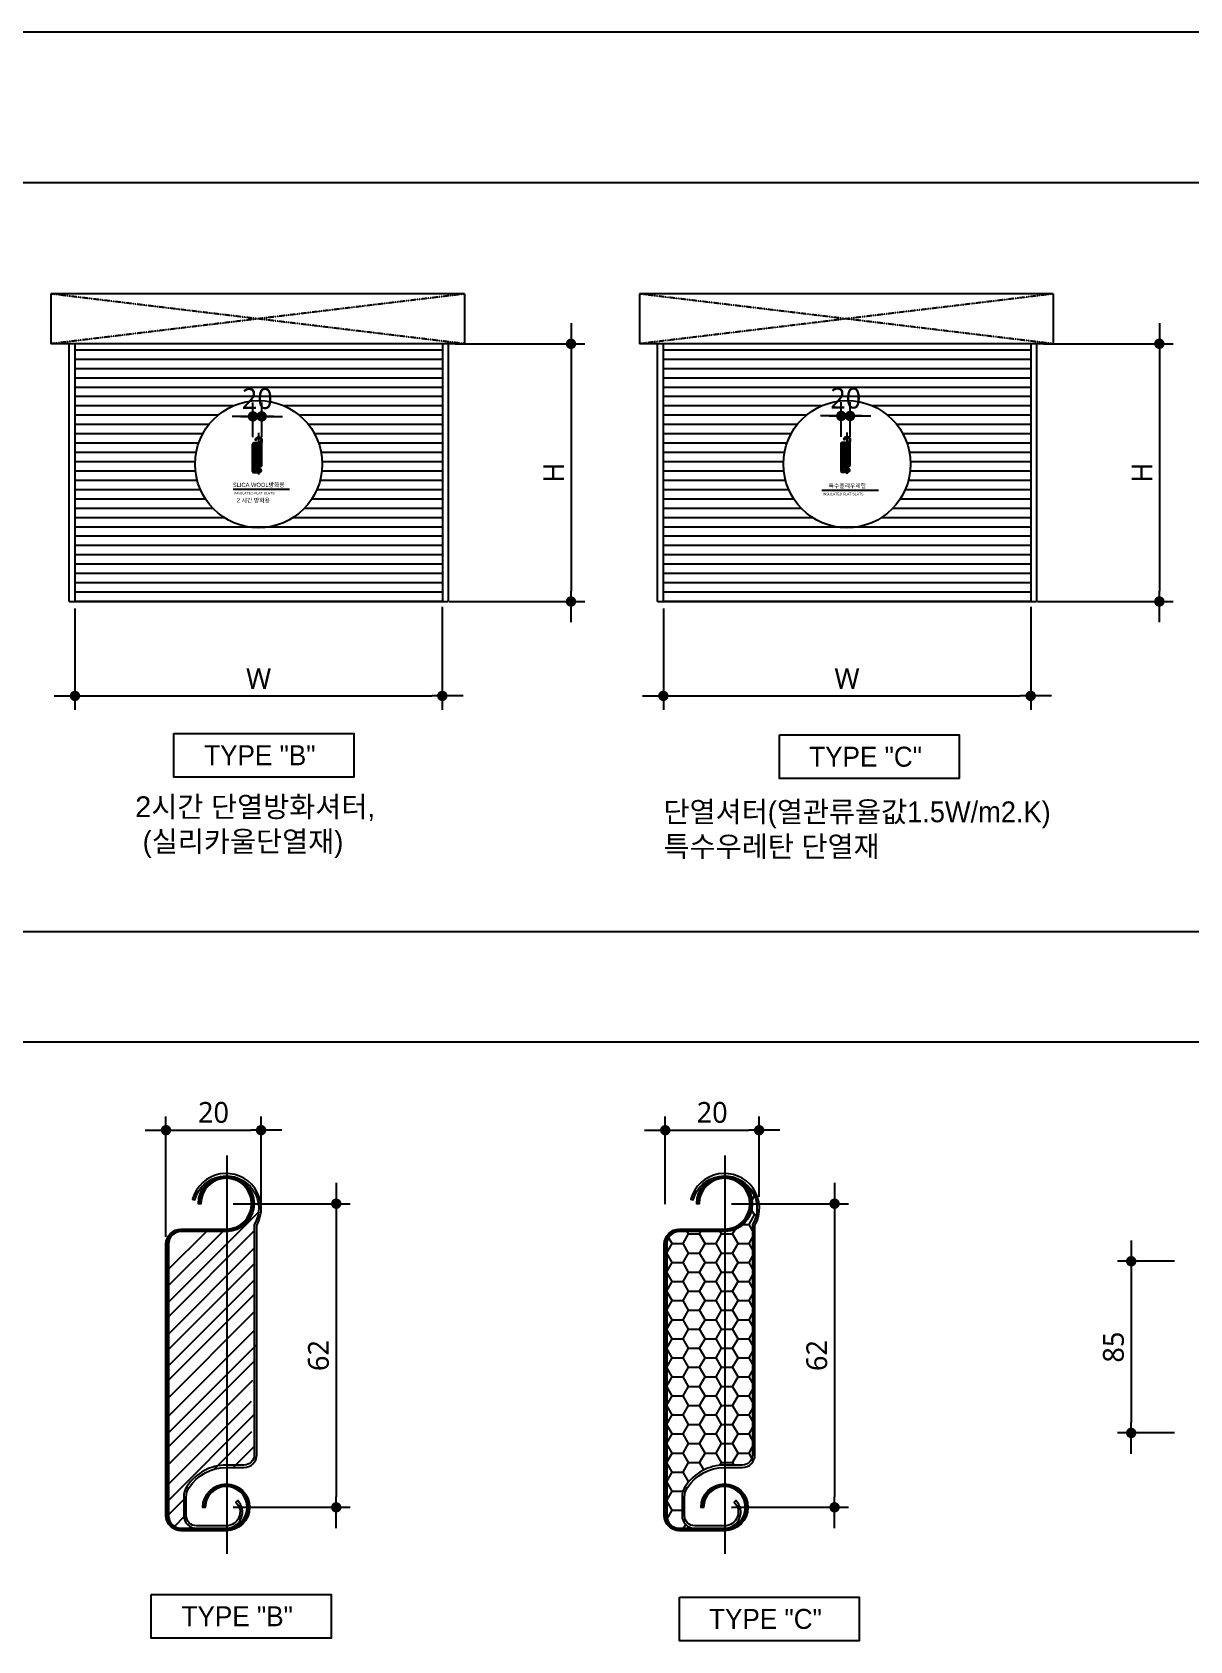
# Model space of a CAD drawing. Header units: millimetres. Extents: x -6941 to 136681, y 2065 to 58366.
# Drawn here: x 3630 to 20345, y 35145 to 58366 of the extents above; entities that cross this region are included whole.
import ezdxf

# ---------------------------------------------------------------- set-up
doc = ezdxf.new("R2010")
doc.units = ezdxf.units.MM
doc.header["$LTSCALE"] = 4
doc.header["$MEASUREMENT"] = 0
doc.linetypes.add('CENTER', pattern=[2, 1.25, -0.25, 0.25, -0.25])
doc.linetypes.add('PHANTOM2', pattern=[1.25, 0.625, -0.125, 0.125, -0.125, 0.125, -0.125])
doc.layers.get('0').update_dxf_attribs({"linetype": 'CONTINUOUS'})
doc.layers.get('DEFPOINTS').update_dxf_attribs({"linetype": 'CONTINUOUS'})
for name, color, linetype in [('5', 4, 'PHANTOM2'), ('6', 3, 'CONTINUOUS'), ('A-BORD LINE1', 7, 'CONTINUOUS'), ('A-BORD LINE2', 4, 'CONTINUOUS'), ('A-DIMS', 7, 'CONTINUOUS'), ('C651P_INT', 15, 'CONTINUOUS'), ('CENTER', 1, 'CENTER'), ('ELE2', 3, 'CONTINUOUS'), ('HAT', 9, 'CONTINUOUS'), ('TEXT-DSC', 3, 'CONTINUOUS'), ('TXT', 3, 'CONTINUOUS')]:
    doc.layers.add(name, color=color, linetype=linetype)
doc.styles.add('ARIAL', font='')
doc.styles.add('HY울릉도L', font='')
doc.styles.add('SYMBOL2', font='')
doc.styles.add('돋움', font='')
doc.styles.add('맑은고딕', font='malgun.ttf')
doc.styles.get('ARIAL').set_extended_font_data('HY특신명조')
doc.styles.get('HY울릉도L').set_extended_font_data('DotumChe')
doc.styles.get('SYMBOL2').set_extended_font_data('Dotum')
doc.styles.get('돋움').set_extended_font_data('Dotum')
doc.dimstyles.new('CDIM', dxfattribs={"dimtxt": 3, "dimasz": 1.5, "dimexe": 2, "dimexo": 1, "dimgap": 1, "dimtad": 1, "dimdec": 0, "dimrnd": 0.5, "dimzin": 0, "dimdsep": 32, "dimlunit": 6, "dimtxsty": 'HY울릉도L', "dimblk1": '_CIDOT', "dimblk2": '_CIDOT', "dimsah": 1, "dimcen": 5.5, "dimclrd": 2, "dimclre": 2, "dimclrt": 7, "dimadec": 0, "dimazin": 0, "dimtfac": 1, "dimtdec": 0, "dimtix": 1, "dimtmove": 2, "dimatfit": 1, "dimldrblk": '_CIDOT', "dimfxl": 1, "dimtolj": 1, "dimtzin": 0, "dimlwd": -1, "dimarcsym": 0})

# ---------------------------------------------------------------- blocks, each defined once
blk = doc.blocks.new('_CIDOT')
at = {"color": 0, "linetype": 'ByBlock'}
blk.add_line((2, 0), (-1, 0), dxfattribs=at)
at = {"color": 0, "linetype": 'ByBlock', "const_width": 0.5}
blk.add_lwpolyline([(-0.25, 0, 1), (0.25, 0, 1)], format="xyb", close=True, dxfattribs=at)
blk = doc.blocks.new('*D92')
at = {"layer": 'A-DIMS', "lineweight": -2, "transparency": 16777216}
for p, q in [((9736, 53868), (11610, 53868)), ((9652, 50148), (11610, 50148))]:
    blk.add_line(p, q, dxfattribs=at)
at = {"layer": 'A-DIMS', "transparency": 16777216}
blk.add_line((11410, 53718), (11410, 50298), dxfattribs=at)
at = {"layer": 'DEFPOINTS', "color": 0, "transparency": 16777216}
for p in [(9636, 53868), (9552, 50148), (11410, 50148)]:
    blk.add_point(p, dxfattribs=at)
at = {"layer": 'A-DIMS', "transparency": 16777216, "xscale": 150, "yscale": 150, "zscale": 150}
for p, rotation in [((11410, 53868), 90), ((11410, 50148), 270)]:
    blk.add_blockref('_CIDOT', p, dxfattribs=dict(at, rotation=rotation))
at = {"layer": 'A-DIMS', "color": 3, "transparency": 16777216, "insert": (11160, 52008), "char_height": 300, "attachment_point": 5, "rotation": 90, "style": '맑은고딕'}
blk.add_mtext('\\A1;H', dxfattribs=at)
blk = doc.blocks.new('*D93')
at = {"layer": 'A-DIMS', "lineweight": -2, "transparency": 16777216}
for p, q in [((4248, 50048), (4248, 48585)), ((9552, 50069), (9552, 48585))]:
    blk.add_line(p, q, dxfattribs=at)
at = {"layer": 'A-DIMS', "transparency": 16777216}
blk.add_line((4398, 48785), (9402, 48785), dxfattribs=at)
at = {"layer": 'DEFPOINTS', "color": 0, "transparency": 16777216}
for p in [(9552, 50169), (4248, 50148), (9552, 48785)]:
    blk.add_point(p, dxfattribs=at)
at = {"layer": 'A-DIMS', "transparency": 16777216, "xscale": 150, "yscale": 150, "zscale": 150, "rotation": 180}
blk.add_blockref('_CIDOT', (4248, 48785), dxfattribs=at)
at = {"layer": 'A-DIMS', "transparency": 16777216, "xscale": 150, "yscale": 150, "zscale": 150}
blk.add_blockref('_CIDOT', (9552, 48785), dxfattribs=at)
at = {"layer": 'A-DIMS', "color": 3, "transparency": 16777216, "insert": (6900, 49035), "char_height": 300, "attachment_point": 5, "style": '맑은고딕'}
blk.add_mtext('\\A1;W', dxfattribs=at)
blk = doc.blocks.new('*D103')
at = {"layer": 'A-DIMS', "lineweight": -2, "transparency": 16777216}
for p, q in [((6817, 52518), (6817, 53020)), ((6944, 52518), (6944, 53020))]:
    blk.add_line(p, q, dxfattribs=at)
at = {"layer": 'A-DIMS', "transparency": 16777216}
for p, q in [((6667, 52820), (6517, 52820)), ((6817, 52820), (6944, 52820)), ((7094, 52820), (7244, 52820))]:
    blk.add_line(p, q, dxfattribs=at)
at = {"layer": 'DEFPOINTS', "color": 0, "transparency": 16777216}
for p in [(6944, 52820), (6817, 52418), (6944, 52418)]:
    blk.add_point(p, dxfattribs=at)
at = {"layer": 'A-DIMS', "transparency": 16777216, "xscale": 150, "yscale": 150, "zscale": 150, "rotation": 180}
blk.add_blockref('_CIDOT', (6944, 52820), dxfattribs=at)
at = {"layer": 'A-DIMS', "transparency": 16777216, "xscale": 150, "yscale": 150, "zscale": 150}
blk.add_blockref('_CIDOT', (6817, 52820), dxfattribs=at)
at = {"layer": 'A-DIMS', "color": 3, "transparency": 16777216, "insert": (6881, 53075), "char_height": 300, "attachment_point": 5, "style": '맑은고딕'}
blk.add_mtext('\\A1;20', dxfattribs=at)
blk = doc.blocks.new('*D23')
at = {"layer": 'A-DIMS', "lineweight": -2, "transparency": 16777216}
for p, q in [((20124, 40624), (19298, 40624)), ((20124, 38146), (19298, 38146))]:
    blk.add_line(p, q, dxfattribs=at)
at = {"layer": 'A-DIMS', "transparency": 16777216}
blk.add_line((19498, 40474), (19498, 38296), dxfattribs=at)
at = {"layer": 'DEFPOINTS', "color": 0, "transparency": 16777216}
for p in [(20224, 40624), (19498, 38146), (20224, 38146)]:
    blk.add_point(p, dxfattribs=at)
at = {"layer": 'A-DIMS', "transparency": 16777216, "xscale": 150, "yscale": 150, "zscale": 150}
for p, rotation in [((19498, 40624), 90), ((19498, 38146), 270)]:
    blk.add_blockref('_CIDOT', p, dxfattribs=dict(at, rotation=rotation))
at = {"layer": 'A-DIMS', "color": 3, "transparency": 16777216, "insert": (19243, 39385), "char_height": 300, "attachment_point": 5, "rotation": 90, "style": '맑은고딕'}
blk.add_mtext('\\A1;85', dxfattribs=at)
blk = doc.blocks.new('*D94')
at = {"layer": 'A-DIMS', "lineweight": -2, "transparency": 16777216}
for p, q in [((13726, 41455), (15415, 41455)), ((13726, 37072), (15415, 37072))]:
    blk.add_line(p, q, dxfattribs=at)
at = {"layer": 'A-DIMS', "transparency": 16777216}
blk.add_line((15215, 41305), (15215, 37222), dxfattribs=at)
at = {"layer": 'DEFPOINTS', "color": 0, "transparency": 16777216}
for p in [(13626, 41455), (13626, 37072), (15215, 37072)]:
    blk.add_point(p, dxfattribs=at)
at = {"layer": 'A-DIMS', "transparency": 16777216, "xscale": 150, "yscale": 150, "zscale": 150}
for p, rotation in [((15215, 41455), 90), ((15215, 37072), 270)]:
    blk.add_blockref('_CIDOT', p, dxfattribs=dict(at, rotation=rotation))
at = {"layer": 'A-DIMS', "color": 3, "transparency": 16777216, "insert": (14960, 39263), "char_height": 300, "attachment_point": 5, "rotation": 90, "style": '맑은고딕'}
blk.add_mtext('\\A1;62', dxfattribs=at)
blk = doc.blocks.new('*D68')
at = {"layer": 'A-DIMS', "lineweight": -2, "transparency": 16777216}
for p, q in [((12770, 41448), (12770, 42716)), ((14126, 41555), (14126, 42716))]:
    blk.add_line(p, q, dxfattribs=at)
at = {"layer": 'A-DIMS', "transparency": 16777216}
blk.add_line((12920, 42516), (13976, 42516), dxfattribs=at)
at = {"layer": 'DEFPOINTS', "color": 0, "transparency": 16777216}
for p in [(14126, 42516), (12770, 41348), (14126, 41455)]:
    blk.add_point(p, dxfattribs=at)
at = {"layer": 'A-DIMS', "transparency": 16777216, "xscale": 150, "yscale": 150, "zscale": 150, "rotation": 180}
blk.add_blockref('_CIDOT', (12770, 42516), dxfattribs=at)
at = {"layer": 'A-DIMS', "transparency": 16777216, "xscale": 150, "yscale": 150, "zscale": 150}
blk.add_blockref('_CIDOT', (14126, 42516), dxfattribs=at)
at = {"layer": 'A-DIMS', "color": 3, "transparency": 16777216, "insert": (13448, 42771), "char_height": 300, "attachment_point": 5, "style": '맑은고딕'}
blk.add_mtext('\\A1;20', dxfattribs=at)
blk = doc.blocks.new('*D96')
at = {"layer": 'A-DIMS', "lineweight": -2, "transparency": 16777216}
for p, q in [((6532, 41455), (8220, 41455)), ((6532, 37072), (8220, 37072))]:
    blk.add_line(p, q, dxfattribs=at)
at = {"layer": 'A-DIMS', "transparency": 16777216}
blk.add_line((8020, 41305), (8020, 37222), dxfattribs=at)
at = {"layer": 'DEFPOINTS', "color": 0, "transparency": 16777216}
for p in [(6432, 41455), (6432, 37072), (8020, 37072)]:
    blk.add_point(p, dxfattribs=at)
at = {"layer": 'A-DIMS', "transparency": 16777216, "xscale": 150, "yscale": 150, "zscale": 150}
for p, rotation in [((8020, 41455), 90), ((8020, 37072), 270)]:
    blk.add_blockref('_CIDOT', p, dxfattribs=dict(at, rotation=rotation))
at = {"layer": 'A-DIMS', "color": 3, "transparency": 16777216, "insert": (7765, 39263), "char_height": 300, "attachment_point": 5, "rotation": 90, "style": '맑은고딕'}
blk.add_mtext('\\A1;62', dxfattribs=at)
blk = doc.blocks.new('*D55')
at = {"layer": 'A-DIMS', "lineweight": -2, "transparency": 16777216}
for p, q in [((5562, 40976), (5562, 42716)), ((6935, 41448), (6935, 42716))]:
    blk.add_line(p, q, dxfattribs=at)
at = {"layer": 'A-DIMS', "transparency": 16777216}
blk.add_line((5712, 42516), (6785, 42516), dxfattribs=at)
at = {"layer": 'DEFPOINTS', "color": 0, "transparency": 16777216}
for p in [(6935, 42516), (6935, 41348), (5562, 40876)]:
    blk.add_point(p, dxfattribs=at)
at = {"layer": 'A-DIMS', "transparency": 16777216, "xscale": 150, "yscale": 150, "zscale": 150, "rotation": 180}
blk.add_blockref('_CIDOT', (5562, 42516), dxfattribs=at)
at = {"layer": 'A-DIMS', "transparency": 16777216, "xscale": 150, "yscale": 150, "zscale": 150}
blk.add_blockref('_CIDOT', (6935, 42516), dxfattribs=at)
at = {"layer": 'A-DIMS', "color": 3, "transparency": 16777216, "insert": (6248, 42771), "char_height": 300, "attachment_point": 5, "style": '맑은고딕'}
blk.add_mtext('\\A1;20', dxfattribs=at)
blk = doc.blocks.new('*D56')
at = {"layer": 'A-DIMS', "lineweight": -2, "transparency": 16777216}
for p, q in [((18231, 53868), (20105, 53868)), ((18147, 50148), (20105, 50148))]:
    blk.add_line(p, q, dxfattribs=at)
at = {"layer": 'A-DIMS', "transparency": 16777216}
blk.add_line((19905, 53718), (19905, 50298), dxfattribs=at)
at = {"layer": 'DEFPOINTS', "color": 0, "transparency": 16777216}
for p in [(18131, 53868), (18047, 50148), (19905, 50148)]:
    blk.add_point(p, dxfattribs=at)
at = {"layer": 'A-DIMS', "transparency": 16777216, "xscale": 150, "yscale": 150, "zscale": 150}
for p, rotation in [((19905, 53868), 90), ((19905, 50148), 270)]:
    blk.add_blockref('_CIDOT', p, dxfattribs=dict(at, rotation=rotation))
at = {"layer": 'A-DIMS', "color": 3, "transparency": 16777216, "insert": (19655, 52008), "char_height": 300, "attachment_point": 5, "rotation": 90, "style": '맑은고딕'}
blk.add_mtext('\\A1;H', dxfattribs=at)
blk = doc.blocks.new('*D57')
at = {"layer": 'A-DIMS', "lineweight": -2, "transparency": 16777216}
for p, q in [((12743, 50048), (12743, 48585)), ((18047, 50069), (18047, 48585))]:
    blk.add_line(p, q, dxfattribs=at)
at = {"layer": 'A-DIMS', "transparency": 16777216}
blk.add_line((12893, 48785), (17897, 48785), dxfattribs=at)
at = {"layer": 'DEFPOINTS', "color": 0, "transparency": 16777216}
for p in [(18047, 50169), (12743, 50148), (18047, 48785)]:
    blk.add_point(p, dxfattribs=at)
at = {"layer": 'A-DIMS', "transparency": 16777216, "xscale": 150, "yscale": 150, "zscale": 150, "rotation": 180}
blk.add_blockref('_CIDOT', (12743, 48785), dxfattribs=at)
at = {"layer": 'A-DIMS', "transparency": 16777216, "xscale": 150, "yscale": 150, "zscale": 150}
blk.add_blockref('_CIDOT', (18047, 48785), dxfattribs=at)
at = {"layer": 'A-DIMS', "color": 3, "transparency": 16777216, "insert": (15395, 49035), "char_height": 300, "attachment_point": 5, "style": '맑은고딕'}
blk.add_mtext('\\A1;W', dxfattribs=at)
blk = doc.blocks.new('*D97')
at = {"layer": 'A-DIMS', "lineweight": -2, "transparency": 16777216}
for p, q in [((15312, 52524), (15312, 53026)), ((15439, 52524), (15439, 53026))]:
    blk.add_line(p, q, dxfattribs=at)
at = {"layer": 'A-DIMS', "transparency": 16777216}
for p, q in [((15162, 52826), (15012, 52826)), ((15312, 52826), (15439, 52826)), ((15589, 52826), (15739, 52826))]:
    blk.add_line(p, q, dxfattribs=at)
at = {"layer": 'DEFPOINTS', "color": 0, "transparency": 16777216}
for p in [(15439, 52826), (15312, 52424), (15439, 52424)]:
    blk.add_point(p, dxfattribs=at)
at = {"layer": 'A-DIMS', "transparency": 16777216, "xscale": 150, "yscale": 150, "zscale": 150, "rotation": 180}
blk.add_blockref('_CIDOT', (15439, 52826), dxfattribs=at)
at = {"layer": 'A-DIMS', "transparency": 16777216, "xscale": 150, "yscale": 150, "zscale": 150}
blk.add_blockref('_CIDOT', (15312, 52826), dxfattribs=at)
at = {"layer": 'A-DIMS', "color": 3, "transparency": 16777216, "insert": (15376, 53081), "char_height": 300, "attachment_point": 5, "style": '맑은고딕'}
blk.add_mtext('\\A1;20', dxfattribs=at)

msp = doc.modelspace()

# ---------------------------------------------------------------- hatches: boundary and pattern name
h = msp.add_hatch()
h.set_pattern_fill('ANSI31', color=0, scale=6.966, angle=-90, style=0)
h.set_pattern_definition([(315, (6210.5445, 55008.6606), (0.61571323, 0.61571323), [])])
h.paths.add_polyline_path([(6816.85, 52031.67), (6816.85, 52375.38), (6816.85, 52418.22, -0.41421356), (6835.18, 52436.55), (6900.27, 52436.55), (6900.27, 52440.07), (6835.18, 52440.07, 0.41421356), (6813.33, 52418.22), (6813.33, 52375.38), (6813.33, 52031.67)])
h.paths.add_polyline_path([(6940.44, 52476.34), (6936.92, 52476.34, -0.27209364), (6917.77, 52444.51), (6924.28, 52444.51, 0.23431275)])
h.paths.add_polyline_path([(6940.44, 52476.34, 0.41699265), (6900.27, 52516.89), (6900.27, 52513.37, -0.41725974), (6936.92, 52476.34)])
h.paths.add_polyline_path([(6900.27, 52513.37), (6900.27, 52516.89, 0.41421356), (6860.1, 52476.72), (6863.62, 52476.72, -0.41421356)])
h.paths.add_polyline_path([(6924.28, 52444.51), (6917.77, 52444.51, -0.12508596), (6900.27, 52440.07), (6900.27, 52436.55, 0.1615526)])
h.paths.add_polyline_path([(6835.18, 52004.69), (6900.27, 52004.69), (6900.27, 52008.21), (6857.31, 52008.21), (6835.18, 52008.21, -0.41421356), (6816.85, 52026.53), (6816.85, 52031.67), (6813.33, 52031.67), (6813.33, 52026.53, 0.41421356)])
h.paths.add_polyline_path([(6900.27, 52068.61), (6900.27, 52072.13, 0.41421356), (6866.55, 52038.41), (6870.07, 52038.41, -0.41421356)])
h.paths.add_polyline_path([(6933.31, 52031.67, 0.47449787), (6900.27, 52072.13), (6900.27, 52068.61, -0.48182108), (6929.71, 52031.67)])
h.paths.add_polyline_path([(6933.31, 52031.67), (6929.71, 52031.67, -0.34969061), (6900.27, 52008.21), (6900.27, 52004.69, 0.35639396)])
h = msp.add_hatch()
h.set_pattern_fill('ANSI31', color=0, scale=6.966, angle=-90, style=0)
h.set_pattern_definition([(315, (14705.5012, 55014.508), (0.61571323, 0.61571323), [])])
h.paths.add_polyline_path([(15311.81, 52037.51), (15311.81, 52381.23), (15311.81, 52424.07, -0.41421356), (15330.13, 52442.39), (15395.23, 52442.39), (15395.23, 52445.91), (15330.13, 52445.91, 0.41421356), (15308.29, 52424.07), (15308.29, 52381.23), (15308.29, 52037.51)])
h.paths.add_polyline_path([(15435.4, 52482.18), (15431.88, 52482.18, -0.27209364), (15412.73, 52450.36), (15419.24, 52450.36, 0.23431275)])
h.paths.add_polyline_path([(15435.4, 52482.18, 0.41699265), (15395.23, 52522.73), (15395.23, 52519.22, -0.41725974), (15431.88, 52482.18)])
h.paths.add_polyline_path([(15395.23, 52519.22), (15395.23, 52522.73, 0.41421356), (15355.06, 52482.56), (15358.58, 52482.56, -0.41421356)])
h.paths.add_polyline_path([(15419.24, 52450.36), (15412.73, 52450.36, -0.12508596), (15395.23, 52445.91), (15395.23, 52442.39, 0.1615526)])
h.paths.add_polyline_path([(15330.13, 52010.54), (15395.23, 52010.54), (15395.23, 52014.06), (15352.27, 52014.06), (15330.13, 52014.06, -0.41421356), (15311.81, 52032.38), (15311.81, 52037.51), (15308.29, 52037.51), (15308.29, 52032.38, 0.41421356)])
h.paths.add_polyline_path([(15395.23, 52074.46), (15395.23, 52077.98, 0.41421356), (15361.51, 52044.26), (15365.03, 52044.26, -0.41421356)])
h.paths.add_polyline_path([(15428.27, 52037.51, 0.47449787), (15395.23, 52077.98), (15395.23, 52074.46, -0.48182108), (15424.67, 52037.51)])
h.paths.add_polyline_path([(15428.27, 52037.51), (15424.67, 52037.51, -0.34969061), (15395.23, 52014.06), (15395.23, 52010.54, 0.35639396)])
h = msp.add_hatch()
h.set_pattern_fill('ANSI31', color=3, scale=69.66, angle=-90, style=0)
h.set_pattern_definition([(315, (-465.577, 66774.061), (6.1571323, 6.1571323), [])])
h.paths.add_polyline_path([(5597.49, 37004.11), (5597.49, 40441.29), (5597.49, 40869.66, -0.41421356), (5780.74, 41052.92), (6431.68, 41052.92), (6431.68, 41088.11), (5780.74, 41088.11, 0.41421356), (5562.3, 40869.66), (5562.3, 40441.29), (5562.3, 37004.11)])
h.paths.add_polyline_path([(6833.37, 41450.82), (6798.18, 41450.82, -0.27209364), (6606.68, 41132.58), (6671.8, 41132.58, 0.23431275)])
h.paths.add_polyline_path([(6833.37, 41450.82, 0.41699265), (6431.68, 41856.33), (6431.68, 41821.14, -0.41725974), (6798.18, 41450.82)])
h.paths.add_polyline_path([(6431.68, 41821.14), (6431.68, 41856.33, 0.41421356), (6029.98, 41454.63), (6065.16, 41454.63, -0.41421356)])
h.paths.add_polyline_path([(6671.8, 41132.58), (6606.68, 41132.58, -0.12508596), (6431.68, 41088.11), (6431.68, 41052.92, 0.1615526)])
h.paths.add_polyline_path([(5780.74, 36734.36), (6431.68, 36734.36), (6431.68, 36769.54), (6002.12, 36769.54), (5780.74, 36769.54, -0.41421356), (5597.49, 36952.8), (5597.49, 37004.11), (5562.3, 37004.11), (5562.3, 36952.8, 0.41421356)])
h.paths.add_polyline_path([(6431.68, 37373.57), (6431.68, 37408.75, 0.41421356), (6094.48, 37071.55), (6129.67, 37071.55, -0.41421356)])
h.paths.add_polyline_path([(6762.07, 37004.11, 0.47449787), (6431.68, 37408.75), (6431.68, 37373.57, -0.48182108), (6726.07, 37004.11)])
h.paths.add_polyline_path([(6762.07, 37004.11), (6726.07, 37004.11, -0.34969061), (6431.68, 36769.54), (6431.68, 36734.36, 0.35639396)])
h = msp.add_hatch()
h.set_pattern_fill('ANSI31', color=3, scale=69.66, angle=-90, style=0)
h.set_pattern_definition([(315, (6728.856, 66774.061), (6.1571323, 6.1571323), [])])
h.paths.add_polyline_path([(12791.92, 37004.11), (12791.92, 40441.29), (12791.92, 40869.66, -0.41421356), (12975.18, 41052.92), (13626.11, 41052.92), (13626.11, 41088.11), (12975.18, 41088.11, 0.41421356), (12756.73, 40869.66), (12756.73, 40441.29), (12756.73, 37004.11)])
h.paths.add_polyline_path([(14027.8, 41450.82), (13992.61, 41450.82, -0.27209364), (13801.11, 41132.58), (13866.23, 41132.58, 0.23431275)])
h.paths.add_polyline_path([(14027.8, 41450.82, 0.41699265), (13626.11, 41856.33), (13626.11, 41821.14, -0.41725974), (13992.61, 41450.82)])
h.paths.add_polyline_path([(13626.11, 41821.14), (13626.11, 41856.33, 0.41421356), (13224.41, 41454.63), (13259.6, 41454.63, -0.41421356)])
h.paths.add_polyline_path([(13866.23, 41132.58), (13801.11, 41132.58, -0.12508596), (13626.11, 41088.11), (13626.11, 41052.92, 0.1615526)])
h.paths.add_polyline_path([(12975.18, 36734.36), (13626.11, 36734.36), (13626.11, 36769.54), (13196.55, 36769.54), (12975.18, 36769.54, -0.41421356), (12791.92, 36952.8), (12791.92, 37004.11), (12756.73, 37004.11), (12756.73, 36952.8, 0.41421356)])
h.paths.add_polyline_path([(13626.11, 37373.57), (13626.11, 37408.75, 0.41421356), (13288.92, 37071.55), (13324.1, 37071.55, -0.41421356)])
h.paths.add_polyline_path([(13956.5, 37004.11, 0.47449787), (13626.11, 37408.75), (13626.11, 37373.57, -0.48182108), (13920.5, 37004.11)])
h.paths.add_polyline_path([(13956.5, 37004.11), (13920.5, 37004.11, -0.34969061), (13626.11, 36769.54), (13626.11, 36734.36, 0.35639396)])
at = {"layer": 'TXT'}
h = msp.add_hatch(dxfattribs=at)
h.set_pattern_fill('HONEY', color=1, scale=50)
h.set_pattern_definition([(0, (-64521.64, 79512.55), (238.125, 137.48153), [158.75, -317.5]), (120, (-64521.64, 79512.55), (-238.125, 137.48153), [158.75, -317.5]), (60, (-64521.64, 79512.55), (5e-07, 274.96307), [-317.5, 158.75])])
h.paths.add_polyline_path([(13637.73, 41052.92), (12975.18, 41052.92, 0.41421356), (12791.92, 40869.66), (12791.92, 40441.29), (12791.92, 36952.8, 0.41421356), (12975.18, 36769.54), (13196.55, 36769.54, -0.41421356), (13013.3, 36952.8), (13013.3, 37218.94, -0.1468968), (13060.83, 37377.24, -0.25198436), (13626.11, 37681.44), (13637.73, 37681.44)])
h.paths.add_polyline_path([(13637.73, 37681.44), (13882.68, 37681.44, 0.41421356), (14030.75, 37829.51), (14030.75, 40441.29), (14030.75, 41149.77, 0.57144608), (13637.73, 41856.19), (13637.73, 41856.16, -0.97148534), (13637.73, 41053.09)])

# ---------------------------------------------------------------- linework, layer by layer
for p, q in [((6530.68, 51769.55), (7347.01, 51769.55)), ((6560.1, 51769.55), (7107.24, 51769.55)), ((15031.25, 51756.59), (15847.58, 51756.59)), ((15060.67, 51756.59), (15607.82, 51756.59)), ((6431.68, 36734.36), (5989.26, 36734.36)), ((13626.11, 36734.36), (13183.69, 36734.36))]:
    msp.add_line(p, q)
at = {"color": 1}
for p, q in [((6443.3, 36398.63), (6443.3, 42152.27)), ((13637.73, 36398.63), (13637.73, 42152.27))]:
    msp.add_line(p, q, dxfattribs=at)
at = {"color": 0}
for points in [[(6813.33, 52375.38), (6813.33, 52418.22, -0.41421356), (6835.18, 52440.07), (6900.27, 52440.07, 2.41421356), (6863.62, 52476.72), (6860.1, 52476.72, -2.41421356), (6900.27, 52436.55), (6835.18, 52436.55, 0.41421356), (6816.85, 52418.22), (6816.85, 52375.38)], [(6944.25, 52375.38), (6944.25, 52445.29, 1.12925813), (6851.65, 52483.37), (6855.04, 52482.43, -1.14028146), (6940.73, 52446.23), (6940.73, 52375.38)], [(15308.29, 52381.23), (15308.29, 52424.07, -0.41421356), (15330.13, 52445.91), (15395.23, 52445.91, 2.41421356), (15358.58, 52482.56), (15355.06, 52482.56, -2.41421356), (15395.23, 52442.39), (15330.13, 52442.39, 0.41421356), (15311.81, 52424.07), (15311.81, 52381.23)], [(15439.21, 52381.23), (15439.21, 52451.14, 1.12925813), (15346.61, 52489.21), (15350, 52488.28, -1.14028146), (15435.69, 52452.08), (15435.69, 52381.23)], [(6816.85, 52375.38), (6816.85, 52026.53, 0.41421356), (6835.18, 52008.21), (6900.27, 52008.21, 2.41421356), (6870.07, 52038.41), (6866.55, 52038.41, -2.41421356), (6900.27, 52004.69), (6835.18, 52004.69, -0.41421356), (6813.33, 52026.53), (6813.33, 52375.38)], [(6940.73, 52375.38), (6940.73, 52114.21, -0.41421356), (6925.93, 52099.4), (6900.27, 52099.4, 0.25198436), (6843.74, 52068.98, 0.1468968), (6838.99, 52053.15), (6838.99, 52026.53, 0.41421356), (6857.31, 52008.21), (6900.27, 52008.21, 0.66817864), (6916.86, 52048.25), (6914.37, 52045.76, -0.66817864), (6900.27, 52011.73), (6857.31, 52011.73, -0.41421356), (6842.51, 52026.53), (6842.51, 52053.15, -0.1468968), (6846.68, 52067.04, -0.25198436), (6900.27, 52095.88), (6925.93, 52095.88, 0.41421356), (6944.25, 52114.21), (6944.25, 52375.38)], [(15311.81, 52381.23), (15311.81, 52032.38, 0.41421356), (15330.13, 52014.06), (15395.23, 52014.06, 2.41421356), (15365.03, 52044.26), (15361.51, 52044.26, -2.41421356), (15395.23, 52010.54), (15330.13, 52010.54, -0.41421356), (15308.29, 52032.38), (15308.29, 52381.23)], [(15435.69, 52381.23), (15435.69, 52120.05, -0.41421356), (15420.88, 52105.25), (15395.23, 52105.25, 0.25198436), (15338.7, 52074.83, 0.1468968), (15333.95, 52059), (15333.95, 52032.38, 0.41421356), (15352.27, 52014.06), (15395.23, 52014.06, 0.66817864), (15411.81, 52054.1), (15409.33, 52051.61, -0.66817864), (15395.23, 52017.57), (15352.27, 52017.57, -0.41421356), (15337.46, 52032.38), (15337.46, 52059, -0.1468968), (15341.63, 52072.89, -0.25198436), (15395.23, 52101.73), (15420.88, 52101.73, 0.41421356), (15439.21, 52120.05), (15439.21, 52381.23)]]:
    msp.add_lwpolyline(points, format="xyb", dxfattribs=at)
for points in [[(5562.3, 40441.29), (5562.3, 40869.66, -0.41421356), (5780.74, 41088.11), (6431.68, 41088.11, 2.41421356), (6065.16, 41454.63), (6029.98, 41454.63, -2.41421356), (6431.68, 41052.92), (5780.74, 41052.92, 0.41421356), (5597.49, 40869.66), (5597.49, 40441.29)], [(6871.5, 40441.29), (6871.5, 41140.4, 1.12925813), (5945.46, 41521.13), (5979.39, 41511.78, -1.14028146), (6836.32, 41149.77), (6836.32, 40441.29)], [(12756.73, 40441.29), (12756.73, 40869.66, -0.41421356), (12975.18, 41088.11), (13626.11, 41088.11, 2.41421356), (13259.6, 41454.63), (13224.41, 41454.63, -2.41421356), (13626.11, 41052.92), (12975.18, 41052.92, 0.41421356), (12791.92, 40869.66), (12791.92, 40441.29)], [(14065.94, 40441.29), (14065.94, 41140.4, 1.12925813), (13139.9, 41521.13), (13173.82, 41511.78, -1.14028146), (14030.75, 41149.77), (14030.75, 40441.29)], [(5597.49, 40441.29), (5597.49, 36952.8, 0.41421356), (5780.74, 36769.54), (6431.68, 36769.54, 2.41421356), (6129.67, 37071.55), (6094.48, 37071.55, -2.41421356), (6431.68, 36734.36), (5780.74, 36734.36, -0.41421356), (5562.3, 36952.8), (5562.3, 40441.29)], [(6836.32, 40441.29), (6836.32, 37829.51, -0.41421356), (6688.25, 37681.44), (6431.68, 37681.44, 0.25198436), (5866.39, 37377.24, 0.1468968), (5818.86, 37218.94), (5818.86, 36952.8, 0.41421356), (6002.12, 36769.54), (6431.68, 36769.54, 0.66817864), (6597.55, 37169.98), (6572.67, 37145.1, -0.66817864), (6431.68, 36804.73), (6002.12, 36804.73, -0.41421356), (5854.05, 36952.8), (5854.05, 37218.94, -0.1468968), (5895.76, 37357.85, -0.25198436), (6431.68, 37646.26), (6688.25, 37646.26, 0.41421356), (6871.5, 37829.51), (6871.5, 40441.29)], [(12791.92, 40441.29), (12791.92, 36952.8, 0.41421356), (12975.18, 36769.54), (13626.11, 36769.54, 2.41421356), (13324.1, 37071.55), (13288.92, 37071.55, -2.41421356), (13626.11, 36734.36), (12975.18, 36734.36, -0.41421356), (12756.73, 36952.8), (12756.73, 40441.29)], [(14030.75, 40441.29), (14030.75, 37829.51, -0.41421356), (13882.68, 37681.44), (13626.11, 37681.44, 0.25198436), (13060.83, 37377.24, 0.1468968), (13013.3, 37218.94), (13013.3, 36952.8, 0.41421356), (13196.55, 36769.54), (13626.11, 36769.54, 0.66817864), (13791.98, 37169.98), (13767.1, 37145.1, -0.66817864), (13626.11, 36804.73), (13196.55, 36804.73, -0.41421356), (13048.48, 36952.8), (13048.48, 37218.94, -0.1468968), (13090.19, 37357.85, -0.25198436), (13626.11, 37646.26), (13882.68, 37646.26, 0.41421356), (14065.94, 37829.51), (14065.94, 40441.29)]]:
    msp.add_lwpolyline(points, format="xyb")
for centre in [(6900.27, 52131.25), (15395.23, 52131.25)]:
    msp.add_circle(centre, 918.03, dxfattribs=at)
at = {"layer": '6'}
for p, q in [((6904.01, 52513.62), (6909.88, 52519.48)), ((6814.12, 52423.72), (6829.51, 52439.12)), ((15309.07, 52429.57), (15324.47, 52444.96)), ((15398.34, 52425.27), (15403.23, 52430.16)), ((5568.13, 40003.13), (6897.65, 41332.65)), ((5564.81, 40474.4), (6174.36, 41083.95)), ((5566.47, 40238.76), (6410, 41082.29)), ((5567.29, 39794.63), (6836.32, 41063.67)), ((5564.06, 39539.27), (6836.32, 40811.53)), ((5564.46, 39317.2), (6836.32, 40589.05)), ((5566.12, 39081.57), (6836.32, 40351.77)), ((5565.28, 38873.07), (6836.32, 40144.11)), ((5568.21, 38623.86), (6836.32, 39891.97)), ((5566.22, 38354.93), (6836.32, 39625.02)), ((5567.88, 38119.3), (6871.5, 39422.92)), ((5567.04, 37910.8), (6836.32, 39180.08)), ((5563.81, 37655.43), (6817.71, 38909.33)), ((5563.1, 37372.91), (6795.37, 38605.18)), ((5564.76, 37137.28), (6832.41, 38404.94)), ((6257.24, 37622.11), (6803.57, 38168.44)), ((6533.53, 37646.26), (6836.32, 37949.05)), ((5563.91, 36928.78), (5854.05, 37218.92)), ((5659.2, 36771.93), (5854.05, 36966.78))]:
    msp.add_line(p, q, dxfattribs=at)
at = {"layer": '6', "color": 0}
for p, q in [((6921.42, 52507.29), (6926.92, 52512.79)), ((6931.8, 52496.91), (6938.15, 52503.26)), ((6936.89, 52478.27), (6947.16, 52488.54)), ((15416.37, 52513.14), (15421.87, 52518.64)), ((15426.76, 52502.76), (15433.11, 52509.11)), ((15431.85, 52484.12), (15442.12, 52494.39)), ((6813.51, 52285.18), (6944.25, 52415.93)), ((6813.55, 52262.97), (6944.25, 52393.68)), ((6813.58, 52378.69), (6874.54, 52439.65)), ((6813.63, 52218.56), (6944.25, 52349.18)), ((6813.67, 52399.54), (6853.69, 52439.57)), ((6813.71, 52239.41), (6944.25, 52369.95)), ((6813.72, 52166.75), (6944.25, 52297.28)), ((6813.75, 52355.13), (6898.1, 52439.48)), ((6813.81, 52122.33), (6947.79, 52256.31)), ((6813.83, 52310.72), (6944.25, 52441.14)), ((6813.89, 52143.18), (6944.25, 52273.55)), ((6813.92, 52331.57), (6950.68, 52468.33)), ((6813.92, 52193.64), (6944.25, 52323.97)), ((15308.46, 52291.03), (15439.21, 52421.77)), ((15308.51, 52268.82), (15439.21, 52399.53)), ((15308.54, 52384.54), (15369.5, 52445.5)), ((15308.59, 52224.41), (15439.21, 52355.03)), ((15308.62, 52405.39), (15348.65, 52445.41)), ((15308.67, 52245.26), (15439.21, 52375.8)), ((15308.68, 52172.59), (15439.21, 52303.12)), ((15308.71, 52360.98), (15393.06, 52445.33)), ((15308.76, 52128.18), (15442.74, 52262.16)), ((15308.79, 52316.57), (15439.21, 52446.99)), ((15308.85, 52149.03), (15439.21, 52279.39)), ((15308.87, 52337.42), (15445.63, 52474.18)), ((15308.88, 52199.49), (15439.21, 52329.82)), ((6813.41, 52068.55), (6936.64, 52191.77)), ((6813.48, 52096.8), (6938.87, 52222.19)), ((6813.49, 52024.13), (6842.51, 52053.15)), ((6813.58, 52044.98), (6940.34, 52171.75)), ((6823.02, 52008.45), (6842.51, 52027.93)), ((6882.83, 52093.47), (6937.46, 52148.1)), ((6910.45, 52095.88), (6941.91, 52127.34)), ((15308.37, 52074.39), (15431.6, 52197.62)), ((15308.44, 52102.64), (15433.83, 52228.03)), ((15308.45, 52029.98), (15337.46, 52058.99)), ((15308.53, 52050.83), (15435.3, 52177.6)), ((15317.98, 52014.29), (15337.46, 52033.78)), ((15377.78, 52099.31), (15432.42, 52153.95)), ((15405.41, 52101.73), (15436.87, 52133.18))]:
    msp.add_line(p, q, dxfattribs=at)
at = {"layer": 'A-BORD LINE1', "color": 2}
for p, q in [((-6831.3, 45385.89), (43933.83, 45385.89)), ((43933.83, 43785.89), (-6831.3, 43785.89))]:
    msp.add_line(p, q, dxfattribs=at)
at = {"layer": 'A-BORD LINE2', "color": 2, "linetype": 'ByBlock'}
msp.add_line((65491.46, 58366.44), (-6831.3, 58366.44), dxfattribs=at)
at = {"layer": 'A-BORD LINE2', "color": 2}
msp.add_line((65491.46, 56193.26), (-6831.3, 56193.26), dxfattribs=at)
at = {"layer": 'C651P_INT', "color": 0}
for p, q in [((6900.27, 52444.51), (6940.73, 52444.51)), ((15395.23, 52450.36), (15435.69, 52450.36))]:
    msp.add_line(p, q, dxfattribs=at)
at = {"layer": 'CENTER', "color": 1}
for p, q in [((6900.27, 51983.56), (6900.27, 52583.99)), ((15395.23, 51989.41), (15395.23, 52589.84)), ((6863.36, 52031.67), (6948.38, 52031.67)), ((15358.32, 52037.51), (15443.33, 52037.51))]:
    msp.add_line(p, q, dxfattribs=at)
at = {"layer": 'CENTER'}
for p, q in [((6900.27, 51983.56), (6900.27, 52079.77)), ((15395.23, 51989.41), (15395.23, 52085.62))]:
    msp.add_line(p, q, dxfattribs=at)
at = {"layer": 'ELE2'}
for p, q in [((9874.33, 54588.02), (3901.79, 54588.02)), ((3901.79, 54588.02), (3901.79, 53868.02)), ((9874.33, 54588.02), (9874.33, 53868.02)), ((18369.29, 54588.02), (12396.74, 54588.02)), ((12396.74, 54588.02), (12396.74, 53868.02)), ((18369.29, 54588.02), (18369.29, 53868.02)), ((9874.33, 53868.02), (3901.79, 53868.02)), ((4164.46, 50148.01), (4164.46, 53868.02)), ((4248.46, 50148.01), (4248.46, 53868.02)), ((9552.08, 53868.02), (9552.08, 50148.01)), ((9636.08, 53868.02), (9636.08, 50148.01)), ((18369.29, 53868.02), (12396.74, 53868.02)), ((12659.42, 50148.01), (12659.42, 53868.02)), ((12743.42, 50148.01), (12743.42, 53868.02)), ((18047.04, 53868.02), (18047.04, 50148.01)), ((18131.04, 53868.02), (18131.04, 50148.01)), ((4164.46, 50148.01), (9636.08, 50148.01)), ((12659.42, 50148.01), (18131.04, 50148.01))]:
    msp.add_line(p, q, dxfattribs=at)
at = {"layer": 'HAT', "linetype": 'PHANTOM2'}
for p, q in [((9874.33, 54588.02), (3901.79, 53868.02)), ((9874.33, 53868.02), (3901.79, 54588.02)), ((18369.29, 54588.02), (12396.74, 53868.02)), ((18369.29, 53868.02), (12396.74, 54588.02))]:
    msp.add_line(p, q, dxfattribs=at)
at = {"layer": 'HAT'}
for p, q in [((9552.08, 53776.82), (4248.46, 53776.82)), ((9552.08, 53642.42), (4248.46, 53642.42)), ((18047.04, 53776.82), (12743.42, 53776.82)), ((18047.04, 53642.42), (12743.42, 53642.42)), ((9552.08, 53508.02), (4248.46, 53508.02)), ((9552.08, 53508.02), (4248.46, 53508.02)), ((18047.04, 53508.02), (12743.42, 53508.02)), ((18047.04, 53508.02), (12743.42, 53508.02)), ((9552.08, 53373.62), (4248.46, 53373.62)), ((9552.08, 53239.22), (4248.46, 53239.22)), ((18047.04, 53373.62), (12743.42, 53373.62)), ((18047.04, 53239.22), (12743.42, 53239.22)), ((9552.08, 53104.82), (4248.46, 53104.82)), ((6528.01, 52970.42), (4248.46, 52970.42)), ((9552.08, 52970.42), (7272.54, 52970.42)), ((18047.04, 53104.82), (12743.42, 53104.82)), ((15022.96, 52970.42), (12743.42, 52970.42)), ((18047.04, 52970.42), (15767.49, 52970.42)), ((6311.98, 52836.02), (4248.46, 52836.02)), ((9552.08, 52836.02), (7488.56, 52836.02)), ((14806.94, 52836.02), (12743.42, 52836.02)), ((18047.04, 52836.02), (15983.52, 52836.02)), ((6180.92, 52701.61), (4248.46, 52701.61)), ((6180.92, 52701.61), (4248.46, 52701.61)), ((6092.36, 52567.21), (4248.46, 52567.21)), ((9552.08, 52701.61), (7619.62, 52701.61)), ((9552.08, 52701.61), (7619.62, 52701.61)), ((9552.08, 52567.21), (7708.18, 52567.21)), ((14675.88, 52701.61), (12743.42, 52701.61)), ((14675.88, 52701.61), (12743.42, 52701.61)), ((14587.32, 52567.21), (12743.42, 52567.21)), ((18047.04, 52701.61), (16114.58, 52701.61)), ((18047.04, 52701.61), (16114.58, 52701.61)), ((18047.04, 52567.21), (16203.13, 52567.21)), ((6033.19, 52432.81), (4248.46, 52432.81)), ((5997.59, 52298.41), (4248.46, 52298.41)), ((9552.08, 52432.81), (7767.35, 52432.81)), ((9552.08, 52298.41), (7802.95, 52298.41)), ((14528.14, 52432.81), (12743.42, 52432.81)), ((14492.55, 52298.41), (12743.42, 52298.41)), ((18047.04, 52432.81), (16262.31, 52432.81)), ((18047.04, 52298.41), (16297.91, 52298.41)), ((5982.83, 52164.01), (4248.46, 52164.01)), ((5987.89, 52029.61), (4248.46, 52029.61)), ((9552.08, 52029.61), (7812.65, 52029.61)), ((9552.08, 52164.01), (7817.71, 52164.01)), ((14477.79, 52164.01), (12743.42, 52164.01)), ((14482.85, 52029.61), (12743.42, 52029.61)), ((18047.04, 52029.61), (16307.61, 52029.61)), ((18047.04, 52164.01), (16312.67, 52164.01)), ((6013.11, 51895.21), (4248.46, 51895.21)), ((6013.11, 51895.21), (4248.46, 51895.21)), ((9552.08, 51895.21), (7787.43, 51895.21)), ((9552.08, 51895.21), (7787.43, 51895.21)), ((14508.07, 51895.21), (12743.42, 51895.21)), ((14508.07, 51895.21), (12743.42, 51895.21)), ((18047.04, 51895.21), (16282.39, 51895.21)), ((18047.04, 51895.21), (16282.39, 51895.21)), ((6060.3, 51760.81), (4248.46, 51760.81)), ((6133.52, 51626.41), (4248.46, 51626.41)), ((9552.08, 51626.41), (7667.02, 51626.41)), ((9552.08, 51760.81), (7740.24, 51760.81)), ((14555.26, 51760.81), (12743.42, 51760.81)), ((14628.48, 51626.41), (12743.42, 51626.41)), ((18047.04, 51626.41), (16161.98, 51626.41)), ((18047.04, 51760.81), (16235.19, 51760.81)), ((6241.38, 51492.01), (4248.46, 51492.01)), ((6406.06, 51357.61), (4248.46, 51357.61)), ((9552.08, 51357.61), (7394.48, 51357.61)), ((9552.08, 51492.01), (7559.16, 51492.01)), ((14736.33, 51492.01), (12743.42, 51492.01)), ((14901.01, 51357.61), (12743.42, 51357.61)), ((18047.04, 51357.61), (15889.44, 51357.61)), ((18047.04, 51492.01), (16054.12, 51492.01)), ((9552.08, 51223.21), (4248.46, 51223.21)), ((9552.08, 51088.81), (4248.46, 51088.81)), ((18047.04, 51223.21), (12743.42, 51223.21)), ((18047.04, 51088.81), (12743.42, 51088.81)), ((9552.08, 50954.41), (4248.46, 50954.41)), ((18047.04, 50954.41), (12743.42, 50954.41)), ((9552.08, 50820.01), (4248.46, 50820.01)), ((9552.08, 50685.61), (4248.46, 50685.61)), ((18047.04, 50820.01), (12743.42, 50820.01)), ((18047.04, 50685.61), (12743.42, 50685.61)), ((9552.08, 50551.21), (4248.46, 50551.21)), ((9552.08, 50416.81), (4248.46, 50416.81)), ((18047.04, 50551.21), (12743.42, 50551.21)), ((18047.04, 50416.81), (12743.42, 50416.81)), ((9552.08, 50282.41), (4248.46, 50282.41)), ((9552.08, 50282.41), (4248.46, 50282.41)), ((18047.04, 50282.41), (12743.42, 50282.41)), ((18047.04, 50282.41), (12743.42, 50282.41)), ((9552.08, 50148.01), (4248.46, 50148.01)), ((18047.04, 50148.01), (12743.42, 50148.01))]:
    msp.add_line(p, q, dxfattribs=at)
at = {"layer": 'TEXT-DSC'}
for points in [[(5677.22, 48243.94), (8271.95, 48243.94), (8271.95, 47612.93), (5677.22, 47612.93)], [(14420.78, 48222.56), (17015.51, 48222.56), (17015.51, 47591.54), (14420.78, 47591.54)], [(5350.29, 35814.83), (7945.03, 35814.83), (7945.03, 35183.82), (5350.29, 35183.82)], [(12975.17, 35775.82), (15569.9, 35775.82), (15569.9, 35144.8), (12975.17, 35144.8)]]:
    msp.add_lwpolyline(points, close=True, dxfattribs=at)

# ---------------------------------------------------------------- texts
at = {"color": 0, "style": 'SYMBOL2'}
for s, p in [('SLICA WOOL방화용', (6527.53, 51801.55)), ('특수폴리우레탄', (15129.68, 51788.59)), ('2 시간 방화용', (6584.95, 51578.64))]:
    msp.add_text(s, height=60, dxfattribs=at).set_placement(p)
at = {"style": 'ARIAL'}
for p in [(6531.1, 51693.74), (15031.68, 51680.78)]:
    msp.add_text(' INSULATED FLAT SLATS', height=36, dxfattribs=at).set_placement(p)
at = {"layer": '5', "color": 2, "linetype": 'ByBlock', "char_height": 300, "attachment_point": 1, "style": 'ARIAL'}
for s, width, insert in [('{\\fArial|b0|i0|c0|p34;2\\fGulim|b0|i0|c129|p50;시간 단열방화셔터}, \\P ({\\fGulim|b0|i0|c129|p50;실리카울단열재})', 6557.767, (5116.85, 47335.29)), ('{\\fGulim|b0|i0|c129|p50;단열셔터(열관류율값1.5W/m2.K)\\P특수우레탄 단열재}', 6650.2411, (12744.98, 47261.62))]:
    msp.add_mtext_dynamic_manual_height_columns(s, width=width, gutter_width=7.5, heights=[0], dxfattribs=dict(at, insert=insert))
at = {"layer": 'TEXT-DSC', "color": 0, "style": '돋움'}
for s, p in [('TYPE "B"', (6113.52, 47784.63)), ('TYPE "C"', (14848.87, 47763.83)), ('TYPE "B"', (5786.59, 35355.52)), ('TYPE "C"', (13403.25, 35317.09))]:
    msp.add_text(s, height=288.001, dxfattribs=at).set_placement(p)

# ---------------------------------------------------------------- dimensions: what is measured, and where the dimension line sits
at = {"layer": 'A-DIMS'}
for base, p1, p2, text, picture, middle in [((11409.79, 50148.01), (9636.08, 53868.02), (9552.08, 50148.01), 'H', '*D92', (11159.79, 52008.01)), ((19904.75, 50148.01), (18131.04, 53868.02), (18047.04, 50148.01), 'H', '*D56', (19654.75, 52008.01)), ((8020.4, 37071.55), (6431.68, 41454.63), (6431.68, 37071.55), '62', '*D96', (7765.41, 39263.09)), ((15214.83, 37071.55), (13626.11, 41454.63), (13626.11, 37071.55), '62', '*D94', (14959.84, 39263.09)), ((19498.28, 38145.55), (20224.12, 40624.16), (20224.12, 38145.55), '85', '*D23', (19243.29, 39384.85))]:
    dim = msp.add_linear_dim(base=base, p1=p1, p2=p2, angle=90, text=text, dimstyle='CDIM', override={"dimscale": 100, "dimtxsty": '맑은고딕', "dimclrd": 256, "dimclre": 256, "dimclrt": 3}, dxfattribs=at)
    dim.commit()
    dim.dimension.update_dxf_attribs({"geometry": picture, "text_midpoint": middle})
for base, p1, p2, text, picture, middle in [((6944.25, 52820.35), (6816.85, 52418.22), (6944.25, 52418.22), '20', '*D103', (6880.55, 53075.35)), ((15439.21, 52826.2), (15311.81, 52424.07), (15439.21, 52424.07), '20', '*D97', (15375.51, 53081.19)), ((9552.08, 48784.8), (4248.46, 50148.01), (9552.08, 50169.36), 'W', '*D93', (6900.27, 49034.8)), ((18047.04, 48784.8), (12743.42, 50148.01), (18047.04, 50169.36), 'W', '*D57', (15395.23, 49034.8)), ((6934.51, 42516.31), (5562.38, 40875.66), (6934.51, 41348.34), '20', '*D55', (6248.45, 42771.31)), ((14125.92, 42516.31), (12769.8, 41348.34), (14125.92, 41454.63), '20', '*D68', (13447.86, 42771.31))]:
    dim = msp.add_linear_dim(base=base, p1=p1, p2=p2, text=text, dimstyle='CDIM', override={"dimscale": 100, "dimtxsty": '맑은고딕', "dimclrd": 256, "dimclre": 256, "dimclrt": 3}, dxfattribs=at)
    dim.commit()
    dim.dimension.update_dxf_attribs({"geometry": picture, "text_midpoint": middle})

doc.saveas('drawing.dxf')
